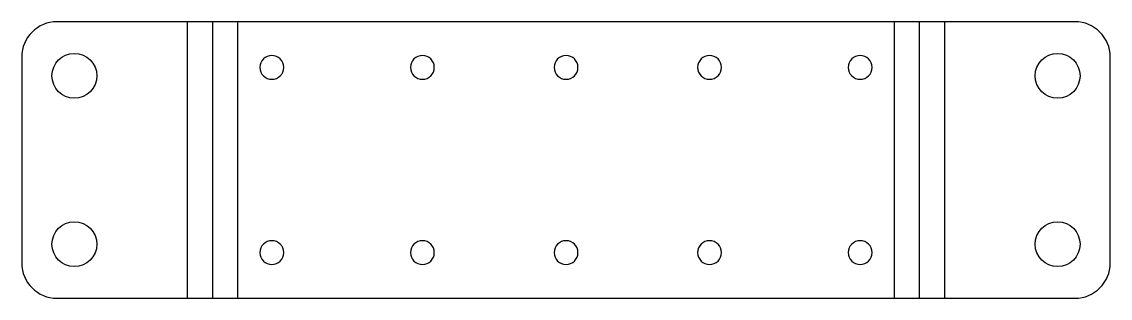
# Model space of a CAD drawing. Header units: millimetres. Extents: x -5 to 150, y 0 to 39.
import ezdxf

# ---------------------------------------------------------------- set-up
doc = ezdxf.new("R2010")
doc.units = ezdxf.units.MM

msp = doc.modelspace()

# ---------------------------------------------------------------- linework, layer by layer
at = {"layer": 'BEND'}
for p, q in [((22.24, 0), (22.24, 39.4)), ((122.97, 39.4), (122.97, 0))]:
    msp.add_line(p, q, dxfattribs=at)
at = {"layer": 'BEND_EXTENT'}
for p, q in [((18.65, 0), (18.65, 39.4)), ((25.83, 0), (25.83, 39.4)), ((119.38, 39.4), (119.38, 0)), ((126.56, 39.4), (126.56, 0))]:
    msp.add_line(p, q, dxfattribs=at)
at = {"layer": 'INTERIOR_PROFILES'}
for centre in [(2.5, 31.7), (142.71, 31.7), (2.5, 7.7), (142.71, 7.7)]:
    msp.add_circle(centre, 3.2, dxfattribs=at)
at = {"layer": 'INTERIOR_PROFILES', "extrusion": (0, 0, -1)}
for centre in [(-30.66, 32.9), (-52.13, 32.9), (-72.61, 32.9), (-93.08, 32.9), (-114.56, 32.9), (-30.66, 6.5), (-52.13, 6.5), (-72.61, 6.5), (-93.08, 6.5), (-114.56, 6.5)]:
    msp.add_circle(centre, 1.7, dxfattribs=at)
at = {"layer": 'OUTER_PROFILES'}
msp.add_lwpolyline([(145.21, 39.4), (0, 39.4, 0.414214), (-5, 34.4), (-5, 5, 0.414214), (0, 0), (145.21, 0, 0.414214), (150.21, 5), (150.21, 34.4, 0.414214)], format="xyb", close=True, dxfattribs=at)

doc.saveas('drawing.dxf')
